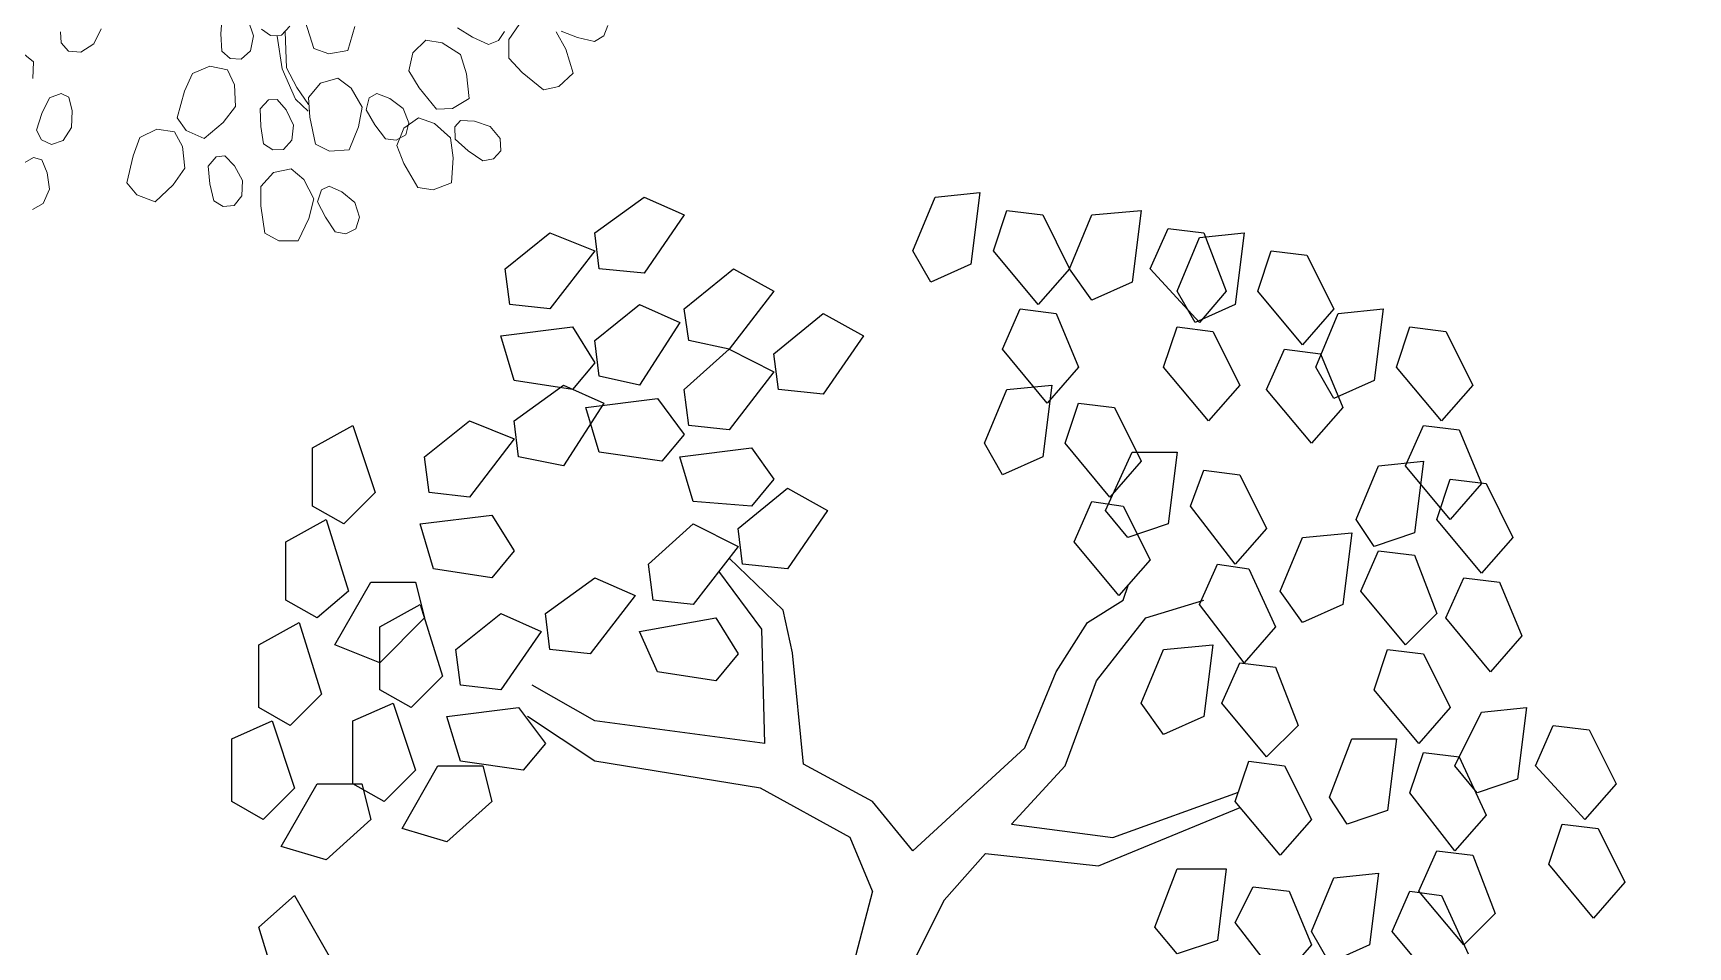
# Model space of a CAD drawing. Extents: x -809667 to 586099, y 3084146 to 3634412.
# Drawn here: x 381978.651 to 381982.176, y 3085703.708 to 3085705.655 of the extents above; entities that cross this region are included whole.
import ezdxf

# ---------------------------------------------------------------- set-up
doc = ezdxf.new("R2010")
doc.units = 0
doc.header["$LTSCALE"] = 0.5
doc.linetypes.add('DASHED', pattern=[0.75, 0.5, -0.25])
doc.layers.get('0').update_dxf_attribs({"linetype": 'CONTINUOUS'})
doc.layers.add('乔木', color=84, linetype='CONTINUOUS')
doc.layers.add('道路', color=4, linetype='CONTINUOUS')
doc.layers.add('紫薇', color=6, linetype='CONTINUOUS', lineweight=20)

# ---------------------------------------------------------------- blocks, each defined once
blk = doc.blocks.new('紫薇')
at = {"color": 0}
for p, q in [((-383.6, 301), (-386.7, 314.3)), ((-370.5, 290.1), (-383.6, 301)), ((-331.9, 297.4), (-336.9, 289.2)), ((-335, 310.7), (-331.9, 297.4)), ((-352.3, 287.3), (-370.5, 290.1)), ((-336.9, 289.2), (-352.3, 287.3)), ((-323.6, 274.2), (-315.6, 283.2)), ((-315.6, 283.2), (-303.8, 285.6)), ((-303.8, 285.6), (-287.7, 274.6)), ((-213.6, 278.8), (-230, 267.6)), ((-322.8, 260.5), (-323.6, 274.2)), ((-311.7, 247.5), (-322.8, 260.5)), ((-287.7, 274.6), (-273.2, 261.8)), ((-273.2, 261.8), (-272.4, 248.1)), ((-230, 267.6), (-247.5, 273.4)), ((-294.2, 241.7), (-311.7, 247.5)), ((-278.8, 240.9), (-294.2, 241.7)), ((-272.4, 248.1), (-278.8, 240.9)), ((-234.4, 214.4), (-229.5, 227.1)), ((-229.5, 227.1), (-218.5, 232.1)), ((-218.5, 232.1), (-206.7, 229.5)), ((-403.6, 198.9), (-387.6, 205.8)), ((-387.6, 205.8), (-360.8, 190.9)), ((-229.6, 197.9), (-234.4, 214.4)), ((-416.7, 181.7), (-403.6, 198.9)), ((-360.8, 190.9), (-343.6, 177.9)), ((-216, 185.5), (-229.6, 197.9)), ((-404, 157.2), (-416.7, 181.7)), ((-343.6, 177.9), (-340, 157.6)), ((-390.1, 139.9), (-404, 157.2)), ((-340, 157.6), (-348.3, 139.4)), ((-366.3, 135.4), (-390.1, 139.9)), ((-348.3, 139.4), (-366.3, 135.4)), ((-350.4, 126.5), (-334, 132.4)), ((-334, 132.4), (-308.2, 116.1)), ((-444.8, 98.9), (-442.6, 110.8)), ((-442.6, 110.8), (-433.7, 119)), ((-433.7, 119), (-414.3, 117.8)), ((-414.3, 117.8), (-395.3, 114.2)), ((-395.3, 114.2), (-387.5, 103)), ((-364.4, 110.1), (-350.4, 126.5)), ((-353.2, 84.9), (-364.4, 110.1)), ((-308.2, 116.1), (-291.7, 102.1)), ((-437.1, 87.7), (-444.8, 98.9)), ((-389.3, 93.5), (-403, 86.2)), ((-387.5, 103), (-389.3, 93.5)), ((-291.7, 102.1), (-289.3, 81.6)), ((-496.5, 62.5), (-484, 74.7)), ((-484, 74.7), (-453.7, 70.5)), ((-420.9, 82.2), (-437.1, 87.7)), ((-403, 86.2), (-420.9, 82.2)), ((-340.2, 66.8), (-353.2, 84.9)), ((-289.3, 81.6), (-298.6, 64)), ((-502.4, 41.7), (-496.5, 62.5)), ((-453.7, 70.5), (-432.9, 64.6)), ((-432.9, 64.6), (-422.2, 46.9)), ((-316.8, 61), (-340.2, 66.8)), ((-298.6, 64), (-316.8, 61)), ((-291.5, 46.1), (-287.4, 57.4)), ((-287.4, 57.4), (-277.3, 64)), ((-277.3, 64), (-258.3, 59.7)), ((-258.3, 59.7), (-240.1, 53.1)), ((-481.8, 23.5), (-502.4, 41.7)), ((-422.2, 46.9), (-423.5, 27)), ((-400.7, 29), (-397.8, 40.7)), ((-397.8, 40.7), (-388.5, 48.4)), ((-388.5, 48.4), (-369.1, 46.1)), ((-369.1, 46.1), (-350.3, 41.4)), ((-350.3, 41.4), (-343.3, 29.7)), ((-285.7, 33.7), (-291.5, 46.1)), ((-462.5, 12.3), (-481.8, 23.5)), ((-423.5, 27), (-438.8, 16.8)), ((-393.6, 17.3), (-400.7, 29)), ((-345.6, 20.4), (-359.6, 13.9)), ((-343.3, 29.7), (-345.6, 20.4)), ((-270.7, 25.6), (-285.7, 33.7)), ((-252.3, 26.7), (-270.7, 25.6)), ((-504.4, -0.4), (-485.8, 5.5)), ((-485.8, 5.5), (-466.8, 9.1)), ((-466.8, 9.1), (-455.5, 1.4)), ((-438.8, 16.8), (-462.5, 12.3)), ((-455.5, 1.4), (-453.8, -8.1)), ((-377.8, 10.9), (-393.6, 17.3)), ((-359.6, 13.9), (-377.8, 10.9)), ((-350.9, 0.6), (-367.8, -9.1)), ((-314.7, 5.4), (-350.9, 0.6)), ((-338.8, -4.2), (-314.7, 0.6)), ((-278.4, 0.6), (-314.7, 5.4)), ((-314.7, 0.6), (-276, -9.1)), ((-278.4, -4.1), (-275.5, 7.6)), ((-275.5, 7.6), (-266.1, 15.2)), ((-509.7, -11.2), (-504.4, -0.4)), ((-507.5, -23.1), (-509.7, -11.2)), ((-453.8, -8.1), (-463.9, -19.9)), ((-416.8, -19.3), (-405, -6.5)), ((-405, -6.5), (-374.5, -8.9)), ((-374.5, -8.9), (-353.4, -13.7)), ((-360.6, -11.5), (-338.8, -4.2)), ((-353.4, -13.7), (-341.8, -30.7)), ((-271.5, -15.9), (-278.4, -4.1)), ((-496.2, -30.8), (-507.5, -23.1)), ((-479.2, -30.1), (-496.2, -30.8)), ((-463.9, -19.9), (-479.2, -30.1)), ((-421.5, -40.4), (-416.8, -19.3)), ((-341.8, -30.7), (-341.9, -50.6)), ((-313, -48.7), (-302.7, -34.6)), ((-302.7, -34.6), (-272.1, -33.8)), ((-399.9, -57.5), (-421.5, -40.4)), ((-341.9, -50.6), (-356.5, -61.7)), ((-315.5, -70.1), (-313, -48.7)), ((-402.9, -75.6), (-384.1, -71)), ((-380, -67.5), (-399.9, -57.5)), ((-384.1, -71), (-372.4, -78)), ((-356.5, -61.7), (-380, -67.5)), ((-292.2, -84.8), (-315.5, -70.1)), ((-425.8, -93.7), (-421.1, -82.6)), ((-421.1, -82.6), (-402.9, -75.6)), ((-370.1, -87.4), (-379.5, -99.7)), ((-372.4, -78), (-370.1, -87.4)), ((-490, -117.5), (-482.8, -101.7)), ((-482.8, -101.7), (-453, -94.6)), ((-453, -94.6), (-431.5, -92.7)), ((-431.5, -92.7), (-415.2, -105.3)), ((-422.9, -105.4), (-425.8, -93.7)), ((-411.2, -112.5), (-422.9, -105.4)), ((-415.2, -105.3), (-409.1, -124.3)), ((-379.5, -99.7), (-394.2, -110.8)), ((-488.1, -139.1), (-490, -117.5)), ((-409.1, -124.3), (-419.7, -139.3)), ((-394.2, -110.8), (-411.2, -112.5)), ((-462.2, -148.6), (-488.1, -139.1)), ((-419.7, -139.3), (-440.2, -152.1)), ((-409.7, -163.1), (-405.2, -146.2)), ((-405.2, -146.2), (-377.1, -134.2)), ((-377.1, -134.2), (-356.2, -128.6)), ((-356.2, -128.6), (-338, -138.3)), ((-338, -138.3), (-328.8, -156)), ((-440.2, -152.1), (-462.2, -148.6)), ((-459.5, -166.8), (-443.1, -156.6)), ((-443.1, -156.6), (-429.8, -159.8)), ((-429.8, -159.8), (-424.7, -168)), ((-404.1, -184), (-409.7, -163.1)), ((-328.8, -156), (-336.6, -172.6)), ((-475.8, -191.1), (-474.7, -179.1)), ((-474.7, -179.1), (-459.5, -166.8)), ((-429.9, -182.6), (-440.4, -197.6)), ((-424.7, -168), (-429.9, -182.6)), ((-336.6, -172.6), (-354.7, -188.6)), ((-469.4, -201.4), (-475.8, -191.1)), ((-456.1, -204.5), (-469.4, -201.4)), ((-440.4, -197.6), (-456.1, -204.5)), ((-377, -189), (-404.1, -184)), ((-354.7, -188.6), (-377, -189)), ((-339.8, -206.5), (-325.3, -193.6)), ((-352.7, -221.1), (-339.8, -206.5)), ((-351.7, -233.1), (-352.7, -221.1)), ((-343.7, -242.2), (-351.7, -233.1)), ((-417.9, -265.7), (-392.8, -248.4)), ((-392.8, -248.4), (-373.4, -238.8)), ((-373.4, -238.8), (-353.6, -244.6)), ((-353.6, -244.6), (-341.1, -260.1)), ((-419, -283.1), (-417.9, -265.7)), ((-409.4, -302.5), (-419, -283.1)), ((-381.8, -302.1), (-409.4, -302.5)), ((-360.1, -297.3), (-381.8, -302.1)), ((-372.7, -318), (-361.1, -302.6)), ((-382.4, -334.9), (-372.7, -318)), ((-379.1, -346.5), (-382.4, -334.9)), ((-369.5, -353.8), (-379.1, -346.5))]:
    blk.add_line(p, q, dxfattribs=at)
blk = doc.blocks.new('幌伞枫')
at = {"layer": '乔木', "color": 0}
for p, q in [((27.2, 1054), (100.6, 1061.3)), ((100.6, 1061.3), (85.9, 943.9)), ((-530.7, 995.3), (-449.9, 1054)), ((-449.9, 1054), (-383.9, 1024.6)), ((-9.5, 965.9), (27.2, 1054)), ((122.6, 965.9), (144.7, 1032)), ((144.7, 1032), (203.4, 1024.6)), ((284.1, 1024.6), (364.9, 1032)), ((364.9, 1032), (350.2, 914.5)), ((-383.9, 1024.6), (-449.9, 929.2)), ((203.4, 1024.6), (247.4, 936.5)), ((247.4, 936.5), (284.1, 1024.6)), ((-677.5, 936.5), (-604.1, 995.3)), ((-604.1, 995.3), (-530.7, 965.9)), ((-523.3, 936.5), (-530.7, 995.3)), ((379.5, 936.5), (408.9, 1002.6)), ((408.9, 1002.6), (467.6, 995.3)), ((423.6, 899.8), (460.3, 987.9)), ((460.3, 987.9), (533.7, 995.3)), ((467.6, 995.3), (504.3, 899.8)), ((533.7, 995.3), (519, 877.8)), ((-530.7, 965.9), (-604.1, 870.5)), ((19.9, 914.5), (-9.5, 965.9)), ((196, 877.8), (122.6, 965.9)), ((555.7, 899.8), (577.7, 965.9)), ((577.7, 965.9), (636.5, 958.6)), ((636.5, 958.6), (680.5, 870.5)), ((-670.1, 877.8), (-677.5, 936.5)), ((-449.9, 929.2), (-523.3, 936.5)), ((-383.9, 870.5), (-303.1, 936.5)), ((-303.1, 936.5), (-237, 899.8)), ((85.9, 943.9), (19.9, 914.5)), ((247.4, 936.5), (196, 877.8)), ((284.1, 885.2), (247.4, 936.5)), ((460.3, 848.5), (379.5, 936.5)), ((-237, 899.8), (-310.4, 804.4)), ((350.2, 914.5), (284.1, 885.2)), ((453, 848.5), (423.6, 899.8)), ((504.3, 899.8), (460.3, 848.5)), ((629.1, 811.8), (555.7, 899.8)), ((-604.1, 870.5), (-670.1, 877.8)), ((-530.7, 819.1), (-457.3, 877.8)), ((-457.3, 877.8), (-391.2, 848.5)), ((-376.5, 819.1), (-383.9, 870.5)), ((137.3, 804.4), (166.7, 870.5)), ((166.7, 870.5), (225.4, 863.1)), ((519, 877.8), (453, 848.5)), ((680.5, 870.5), (629.1, 811.8)), ((687.8, 863.1), (761.3, 870.5)), ((761.3, 870.5), (746.6, 753)), ((-684.8, 826.4), (-567.4, 841.1)), ((-567.4, 841.1), (-530.7, 782.4)), ((-391.2, 848.5), (-457.3, 745.7)), ((-237, 797.1), (-156.3, 863.1)), ((-156.3, 863.1), (-90.2, 826.4)), ((225.4, 863.1), (262.1, 775.1)), ((401.6, 775.1), (423.6, 841.1)), ((423.6, 841.1), (482.3, 833.8)), ((651.1, 775.1), (687.8, 863.1)), ((783.3, 775.1), (805.3, 841.1)), ((805.3, 841.1), (864, 833.8)), ((-662.8, 753), (-684.8, 826.4)), ((-523.3, 760.4), (-530.7, 819.1)), ((-310.4, 804.4), (-376.5, 819.1)), ((-90.2, 826.4), (-156.3, 731)), ((482.3, 833.8), (526.4, 745.7)), ((864, 833.8), (908.1, 745.7)), ((-383.9, 738.4), (-310.4, 804.4)), ((-310.4, 804.4), (-237, 767.7)), ((-229.7, 738.4), (-237, 797.1)), ((210.7, 716.3), (137.3, 804.4)), ((570.4, 738.4), (599.8, 804.4)), ((599.8, 804.4), (658.5, 797.1)), ((658.5, 797.1), (695.2, 709)), ((-530.7, 782.4), (-567.4, 738.4)), ((-457.3, 745.7), (-523.3, 760.4)), ((-237, 767.7), (-310.4, 672.3)), ((262.1, 775.1), (210.7, 716.3)), ((475, 687), (401.6, 775.1)), ((680.5, 723.7), (651.1, 775.1)), ((856.7, 687), (783.3, 775.1)), ((-567.4, 738.4), (-662.8, 753)), ((-662.8, 687), (-582, 745.7)), ((-582, 745.7), (-516, 716.3)), ((-376.5, 679.6), (-383.9, 738.4)), ((-156.3, 731), (-229.7, 738.4)), ((108, 650.3), (144.7, 738.4)), ((144.7, 738.4), (218.1, 745.7)), ((218.1, 745.7), (203.4, 628.2)), ((526.4, 745.7), (475, 687)), ((643.8, 650.3), (570.4, 738.4)), ((746.6, 753), (680.5, 723.7)), ((908.1, 745.7), (856.7, 687)), ((-516, 716.3), (-582, 613.6)), ((-545.3, 709), (-427.9, 723.7)), ((-523.3, 635.6), (-545.3, 709)), ((-427.9, 723.7), (-383.9, 665)), ((240.1, 650.3), (262.1, 716.3)), ((262.1, 716.3), (320.8, 709)), ((320.8, 709), (364.9, 620.9)), ((695.2, 709), (643.8, 650.3)), ((-993.1, 642.9), (-927, 679.6)), ((-927, 679.6), (-890.3, 569.5)), ((-809.6, 628.2), (-736.2, 687)), ((-736.2, 687), (-662.8, 657.6)), ((-655.4, 628.2), (-662.8, 687)), ((-310.4, 672.3), (-376.5, 679.6)), ((798, 613.6), (827.3, 679.6)), ((827.3, 679.6), (886, 672.3)), ((-662.8, 657.6), (-736.2, 562.2)), ((-383.9, 665), (-420.6, 620.9)), ((886, 672.3), (922.7, 584.2)), ((-993.1, 547.5), (-993.1, 642.9)), ((-802.3, 569.5), (-809.6, 628.2)), ((-582, 613.6), (-655.4, 628.2)), ((-420.6, 620.9), (-523.3, 635.6)), ((-391.2, 628.2), (-273.7, 642.9)), ((-369.2, 554.8), (-391.2, 628.2)), ((-273.7, 642.9), (-237, 591.5)), ((137.3, 598.9), (108, 650.3)), ((203.4, 628.2), (137.3, 598.9)), ((313.5, 562.2), (240.1, 650.3)), ((306.1, 540.2), (350.2, 635.6)), ((350.2, 635.6), (423.6, 635.6)), ((423.6, 635.6), (408.9, 518.1)), ((364.9, 620.9), (313.5, 562.2)), ((445.6, 547.5), (467.6, 606.2)), ((467.6, 606.2), (526.4, 598.9)), ((526.4, 598.9), (570.4, 510.8)), ((717.2, 525.5), (753.9, 613.6)), ((753.9, 613.6), (827.3, 620.9)), ((871.4, 525.5), (798, 613.6)), ((827.3, 620.9), (812.6, 503.5)), ((-890.3, 569.5), (-941.7, 518.1)), ((-736.2, 562.2), (-802.3, 569.5)), ((-295.8, 510.8), (-215, 576.9)), ((-237, 591.5), (-273.7, 547.5)), ((-215, 576.9), (-149, 540.2)), ((849.3, 525.5), (871.4, 591.5)), ((871.4, 591.5), (930.1, 584.2)), ((922.7, 584.2), (871.4, 525.5)), ((930.1, 584.2), (974.1, 496.1)), ((-941.7, 518.1), (-993.1, 547.5)), ((-273.7, 547.5), (-369.2, 554.8)), ((254.8, 488.8), (284.1, 554.8)), ((284.1, 554.8), (335.5, 547.5)), ((335.5, 547.5), (379.5, 459.4)), ((519, 452.1), (445.6, 547.5)), ((-1037.1, 488.8), (-971.1, 525.5)), ((-971.1, 525.5), (-934.4, 408)), ((-816.9, 518.1), (-699.5, 532.8)), ((-794.9, 444.7), (-816.9, 518.1)), ((-699.5, 532.8), (-662.8, 474.1)), ((-442.6, 452.1), (-369.2, 518.1)), ((-369.2, 518.1), (-295.8, 481.4)), ((-149, 540.2), (-215, 444.7)), ((342.8, 496.1), (306.1, 540.2)), ((408.9, 518.1), (342.8, 496.1)), ((746.6, 481.4), (717.2, 525.5)), ((922.7, 437.4), (849.3, 525.5)), ((-1037.1, 393.4), (-1037.1, 488.8)), ((-288.4, 452.1), (-295.8, 510.8)), ((328.2, 400.7), (254.8, 488.8)), ((570.4, 510.8), (519, 452.1)), ((592.4, 408), (629.1, 496.1)), ((629.1, 496.1), (709.9, 503.5)), ((709.9, 503.5), (695.2, 386)), ((812.6, 503.5), (746.6, 481.4)), ((974.1, 496.1), (922.7, 437.4)), ((-662.8, 474.1), (-699.5, 430.1)), ((-295.8, 481.4), (-369.2, 386)), ((-221.9, 376.9), (-310.5, 462.2)), ((724.5, 408), (753.9, 474.1)), ((753.9, 474.1), (812.6, 466.8)), ((812.6, 466.8), (849.3, 371.3)), ((-699.5, 430.1), (-794.9, 444.7)), ((-435.2, 393.4), (-442.6, 452.1)), ((-256.9, 345.9), (-327.2, 440.6)), ((-215, 444.7), (-288.4, 452.1)), ((379.5, 459.4), (328.2, 400.7)), ((460.3, 386), (489.7, 452.1)), ((489.7, 452.1), (541, 444.7)), ((541, 444.7), (585.1, 349.3)), ((-934.4, 408), (-985.8, 364)), ((-956.4, 320), (-897.7, 422.7)), ((-897.7, 422.7), (-824.3, 422.7)), ((-824.3, 422.7), (-809.6, 364)), ((-611.4, 371.3), (-530.7, 430.1)), ((-530.7, 430.1), (-464.6, 400.7)), ((335.5, 393.4), (344, 418.8)), ((629.1, 356.7), (592.4, 408)), ((798, 320), (724.5, 408)), ((864, 364), (893.4, 430.1)), ((893.4, 430.1), (952.1, 422.7)), ((952.1, 422.7), (988.8, 334.6)), ((-985.8, 364), (-1037.1, 393.4)), ((-883, 349.3), (-816.9, 386)), ((-816.9, 386), (-780.2, 268.6)), ((-464.6, 400.7), (-538, 305.3)), ((-369.2, 386), (-435.2, 393.4)), ((276.8, 356.7), (335.5, 393.4)), ((372.2, 364), (467.6, 393.4)), ((533.7, 290.6), (460.3, 386)), ((695.2, 386), (629.1, 356.7)), ((-1081.2, 320), (-1015.1, 356.7)), ((-1015.1, 356.7), (-978.4, 239.2)), ((-809.6, 364), (-883, 290.6)), ((-758.2, 312.6), (-684.8, 371.3)), ((-684.8, 371.3), (-618.7, 342)), ((-604.1, 312.6), (-611.4, 371.3)), ((-457.3, 342), (-332.5, 364)), ((-332.5, 364), (-295.8, 305.3)), ((-206.4, 307), (-221.9, 376.9)), ((225.4, 275.9), (276.8, 356.7)), ((291.5, 261.2), (372.2, 364)), ((849.3, 371.3), (798, 320)), ((937.4, 275.9), (864, 364)), ((-883, 246.5), (-883, 349.3)), ((-618.7, 342), (-684.8, 246.5)), ((-427.9, 275.9), (-457.3, 342)), ((-251.7, 158.5), (-256.9, 345.9)), ((585.1, 349.3), (533.7, 290.6)), ((988.8, 334.6), (937.4, 275.9)), ((-1081.2, 217.2), (-1081.2, 320)), ((-883, 290.6), (-956.4, 320)), ((-750.9, 253.9), (-758.2, 312.6)), ((-538, 305.3), (-604.1, 312.6)), ((-295.8, 305.3), (-332.5, 261.2)), ((-188.4, 124.2), (-206.4, 307)), ((364.9, 224.5), (401.6, 312.6)), ((401.6, 312.6), (482.3, 320)), ((482.3, 320), (467.6, 202.5)), ((746.6, 246.5), (768.6, 312.6)), ((768.6, 312.6), (827.3, 305.3)), ((827.3, 305.3), (871.4, 217.2)), ((-332.5, 261.2), (-427.9, 275.9)), ((174, 151.1), (225.4, 275.9)), ((497, 224.5), (526.4, 290.6)), ((526.4, 290.6), (585.1, 283.3)), ((585.1, 283.3), (621.8, 187.8)), ((-831.6, 217.2), (-883, 246.5)), ((-780.2, 268.6), (-831.6, 217.2)), ((-684.8, 246.5), (-750.9, 253.9)), ((-530.7, 195.2), (-633.4, 253.9)), ((240.1, 121.8), (291.5, 261.2)), ((820, 158.5), (746.6, 246.5)), ((-1029.8, 187.8), (-1081.2, 217.2)), ((-978.4, 239.2), (-1029.8, 187.8)), ((-927, 195.2), (-861, 224.5)), ((-861, 224.5), (-824.3, 114.4)), ((-772.9, 202.5), (-655.4, 217.2)), ((-655.4, 217.2), (-611.4, 158.5)), ((401.6, 173.1), (364.9, 224.5)), ((570.4, 136.4), (497, 224.5)), ((871.4, 217.2), (820, 158.5)), ((922.7, 209.8), (996.1, 217.2)), ((996.1, 217.2), (981.5, 99.7)), ((-1125.2, 165.8), (-1059.2, 195.2)), ((-1059.2, 195.2), (-1022.5, 85.1)), ((-927, 92.4), (-927, 195.2)), ((-750.9, 129.1), (-772.9, 202.5)), ((-530.7, 129.1), (-640.8, 202.5)), ((-251.7, 158.5), (-530.7, 195.2)), ((467.6, 202.5), (401.6, 173.1)), ((878.7, 121.8), (922.7, 209.8)), ((-1125.2, 63), (-1125.2, 165.8)), ((621.8, 187.8), (570.4, 136.4)), ((673.2, 70.4), (709.9, 165.8)), ((709.9, 165.8), (783.3, 165.8)), ((783.3, 165.8), (768.6, 48.4)), ((1010.8, 121.8), (1040.2, 187.8)), ((1040.2, 187.8), (1098.9, 180.5)), ((1098.9, 180.5), (1143, 92.4)), ((-611.4, 158.5), (-648.1, 114.4)), ((-9.5, -17.7), (174, 151.1)), ((805.3, 77.7), (827.3, 143.8)), ((827.3, 143.8), (886, 136.4)), ((886, 136.4), (930.1, 41)), ((-824.3, 114.4), (-875.7, 63)), ((-846.3, 19), (-787.6, 121.8)), ((-787.6, 121.8), (-714.2, 121.8)), ((-648.1, 114.4), (-750.9, 129.1)), ((-714.2, 121.8), (-699.5, 63)), ((-259.1, 85.1), (-530.7, 129.1)), ((-75.6, 63), (-188.4, 124.2)), ((152, 26.3), (240.1, 121.8)), ((519, 63), (541, 129.1)), ((541, 129.1), (599.8, 121.8)), ((599.8, 121.8), (643.8, 33.7)), ((915.4, 77.7), (878.7, 121.8)), ((1091.6, 33.7), (1010.8, 121.8)), ((-1022.5, 85.1), (-1073.9, 33.7)), ((-1044.5, -10.4), (-985.8, 92.4)), ((-985.8, 92.4), (-912.4, 92.4)), ((-875.7, 63), (-927, 92.4)), ((-912.4, 92.4), (-897.7, 33.7)), ((-112.3, 4.3), (-259.1, 85.1)), ((981.5, 99.7), (915.4, 77.7)), ((1143, 92.4), (1091.6, 33.7)), ((-1073.9, 33.7), (-1125.2, 63)), ((-699.5, 63), (-772.9, -3)), ((-9.5, -17.7), (-75.6, 63)), ((318.1, 4.2), (524.2, 78.5)), ((592.4, -25), (519, 63)), ((702.5, 26.3), (673.2, 70.4)), ((878.7, -17.7), (805.3, 77.7)), ((-897.7, 33.7), (-971.1, -32.4)), ((294.8, -42.4), (527, 53.4)), ((643.8, 33.7), (592.4, -25)), ((768.6, 48.4), (702.5, 26.3)), ((930.1, 41), (878.7, -17.7)), ((-772.9, -3), (-846.3, 19)), ((-75.6, -83.8), (-112.3, 4.3)), ((152, 26.3), (318.1, 4.2)), ((1032.8, -39.7), (1054.9, 26.3)), ((1054.9, 26.3), (1113.6, 19)), ((1113.6, 19), (1157.6, -69.1)), ((-971.1, -32.4), (-1044.5, -10.4)), ((-9.5, -17.7), (-9.5, -17.7)), ((-9.5, -17.7), (-9.5, -17.7)), ((-9.5, -17.7), (-9.5, -17.7)), ((-9.5, -17.7), (-9.5, -17.7)), ((-9.5, -17.7), (-9.5, -17.7)), ((-9.5, -17.7), (-9.5, -17.7)), ((-9.5, -17.7), (-9.5, -17.7)), ((-9.5, -17.7), (-9.5, -17.7)), ((-9.5, -17.7), (-9.5, -17.7)), ((-9.5, -17.7), (-9.5, -17.7)), ((-9.5, -17.7), (-9.5, -17.7)), ((-9.5, -17.7), (-9.5, -17.7)), ((-9.5, -17.7), (-9.5, -17.7)), ((-9.5, -17.7), (-9.5, -17.7)), ((-9.5, -17.7), (-9.5, -17.7)), ((-9.5, -17.7), (-9.5, -17.7)), ((-9.5, -17.7), (-9.5, -17.7)), ((-9.5, -17.7), (-9.5, -17.7)), ((-9.5, -17.7), (-9.5, -17.7)), ((-9.5, -17.7), (-9.5, -17.7)), ((-9.5, -17.7), (-9.5, -17.7)), ((-9.5, -17.7), (-9.5, -17.7)), ((-9.5, -17.7), (-9.5, -17.7)), ((-9.5, -17.7), (-9.5, -17.7)), ((-9.5, -17.7), (-9.5, -17.7)), ((-9.5, -17.7), (-9.5, -17.7)), ((-9.5, -17.7), (-9.5, -17.7)), ((-9.5, -17.7), (-9.5, -17.7)), ((-9.5, -17.7), (-9.5, -17.7)), ((-9.5, -17.7), (-9.5, -17.7)), ((-9.5, -17.7), (-9.5, -17.7)), ((-9.5, -17.7), (-9.5, -17.7)), ((-9.5, -17.7), (-9.5, -17.7)), ((-9.5, -17.7), (-9.5, -17.7)), ((-9.5, -17.7), (-9.5, -17.7)), ((-9.5, -17.7), (-9.5, -17.7)), ((-9.5, -17.7), (-9.5, -17.7)), ((-9.5, -17.7), (-9.5, -17.7)), ((-9.5, -17.7), (-9.5, -17.7)), ((-9.5, -17.7), (-9.5, -17.7)), ((41.9, -98.5), (109.5, -21.8)), ((109.5, -21.8), (294.8, -42.4)), ((820, -83.8), (849.3, -17.7)), ((849.3, -17.7), (908.1, -25)), ((908.1, -25), (944.8, -120.5)), ((386.9, -142.5), (423.6, -47.1)), ((423.6, -47.1), (504.3, -47.1)), ((504.3, -47.1), (489.7, -164.5)), ((1106.3, -127.8), (1032.8, -39.7)), ((519, -135.2), (548.4, -76.4)), ((548.4, -76.4), (607.1, -83.8)), ((643.8, -149.8), (680.5, -61.7)), ((680.5, -61.7), (753.9, -54.4)), ((753.9, -54.4), (739.2, -171.9)), ((1157.6, -69.1), (1106.3, -127.8)), ((-1081.2, -142.5), (-1022.5, -91.1)), ((-1022.5, -91.1), (-963.7, -193.9)), ((-75.6, -83.8), (-119.6, -252.6)), ((41.9, -98.5), (-19.6, -221.3)), ((607.1, -83.8), (643.8, -171.9)), ((775.9, -149.8), (805.3, -83.8)), ((805.3, -83.8), (856.7, -91.1)), ((893.4, -171.9), (820, -83.8)), ((856.7, -91.1), (900.7, -186.5)), ((592.4, -230.6), (519, -135.2)), ((944.8, -120.5), (893.4, -171.9)), ((-1051.8, -237.9), (-1081.2, -142.5)), ((423.6, -186.5), (386.9, -142.5)), ((673.2, -201.2), (643.8, -149.8)), ((849.3, -237.9), (775.9, -149.8)), ((489.7, -164.5), (423.6, -186.5)), ((643.8, -171.9), (592.4, -230.6)), ((739.2, -171.9), (673.2, -201.2))]:
    blk.add_line(p, q, dxfattribs=at)

msp = doc.modelspace()

# ---------------------------------------------------------------- linework, layer by layer
at = {"layer": '道路', "linetype": 'Continuous', "flags": 128}
for points in [[(381940.617, 3085689.5109), (381981.3651, 3085694.1662, 0.590353), (381987.3635, 3085708.7401), (381985.4887, 3085711.0768, 0.397913), (381973.2382, 3085712.7688), (381957.2385, 3085701.3423, -0.467402), (381943.873, 3085704.8163), (381942.0649, 3085708.6367, -0.362953), (381944.0012, 3085716.0861), (381970.8909, 3085735.2897), (381967.4038, 3085740.1724)], [(381984.2435, 3085706.2369), (381982.3688, 3085708.5737, 0.397913), (381975.5629, 3085709.5137), (381961.8761, 3085699.739, 0.774175), (381963.2654, 3085696.1244), (381980.9111, 3085698.1403, 0.590353), (381984.2435, 3085706.2369)]]:
    msp.add_lwpolyline(points, format="xyb", dxfattribs=at)
at = {"layer": '道路', "color": 1, "linetype": 'DASHED', "ltscale": 5}
msp.add_arc((381980.3435, 3085703.108), 7, 276.51754, 38.73998, dxfattribs=at)

# ---------------------------------------------------------------- block references
at = {"layer": '乔木', "xscale": 0.0013, "yscale": 0.0013, "zscale": 0.0013}
msp.add_blockref('幌伞枫', (381980.5374, 3085703.9356), dxfattribs=at)
at = {"layer": '紫薇', "color": 8, "xscale": 0.001924715270136322, "yscale": 0.001924715270136322, "zscale": 0.001924715270136322, "rotation": 106.2585742029955}
msp.add_blockref('紫薇', (381979.0222, 3085706.1632), dxfattribs=at)

doc.saveas('drawing.dxf')
